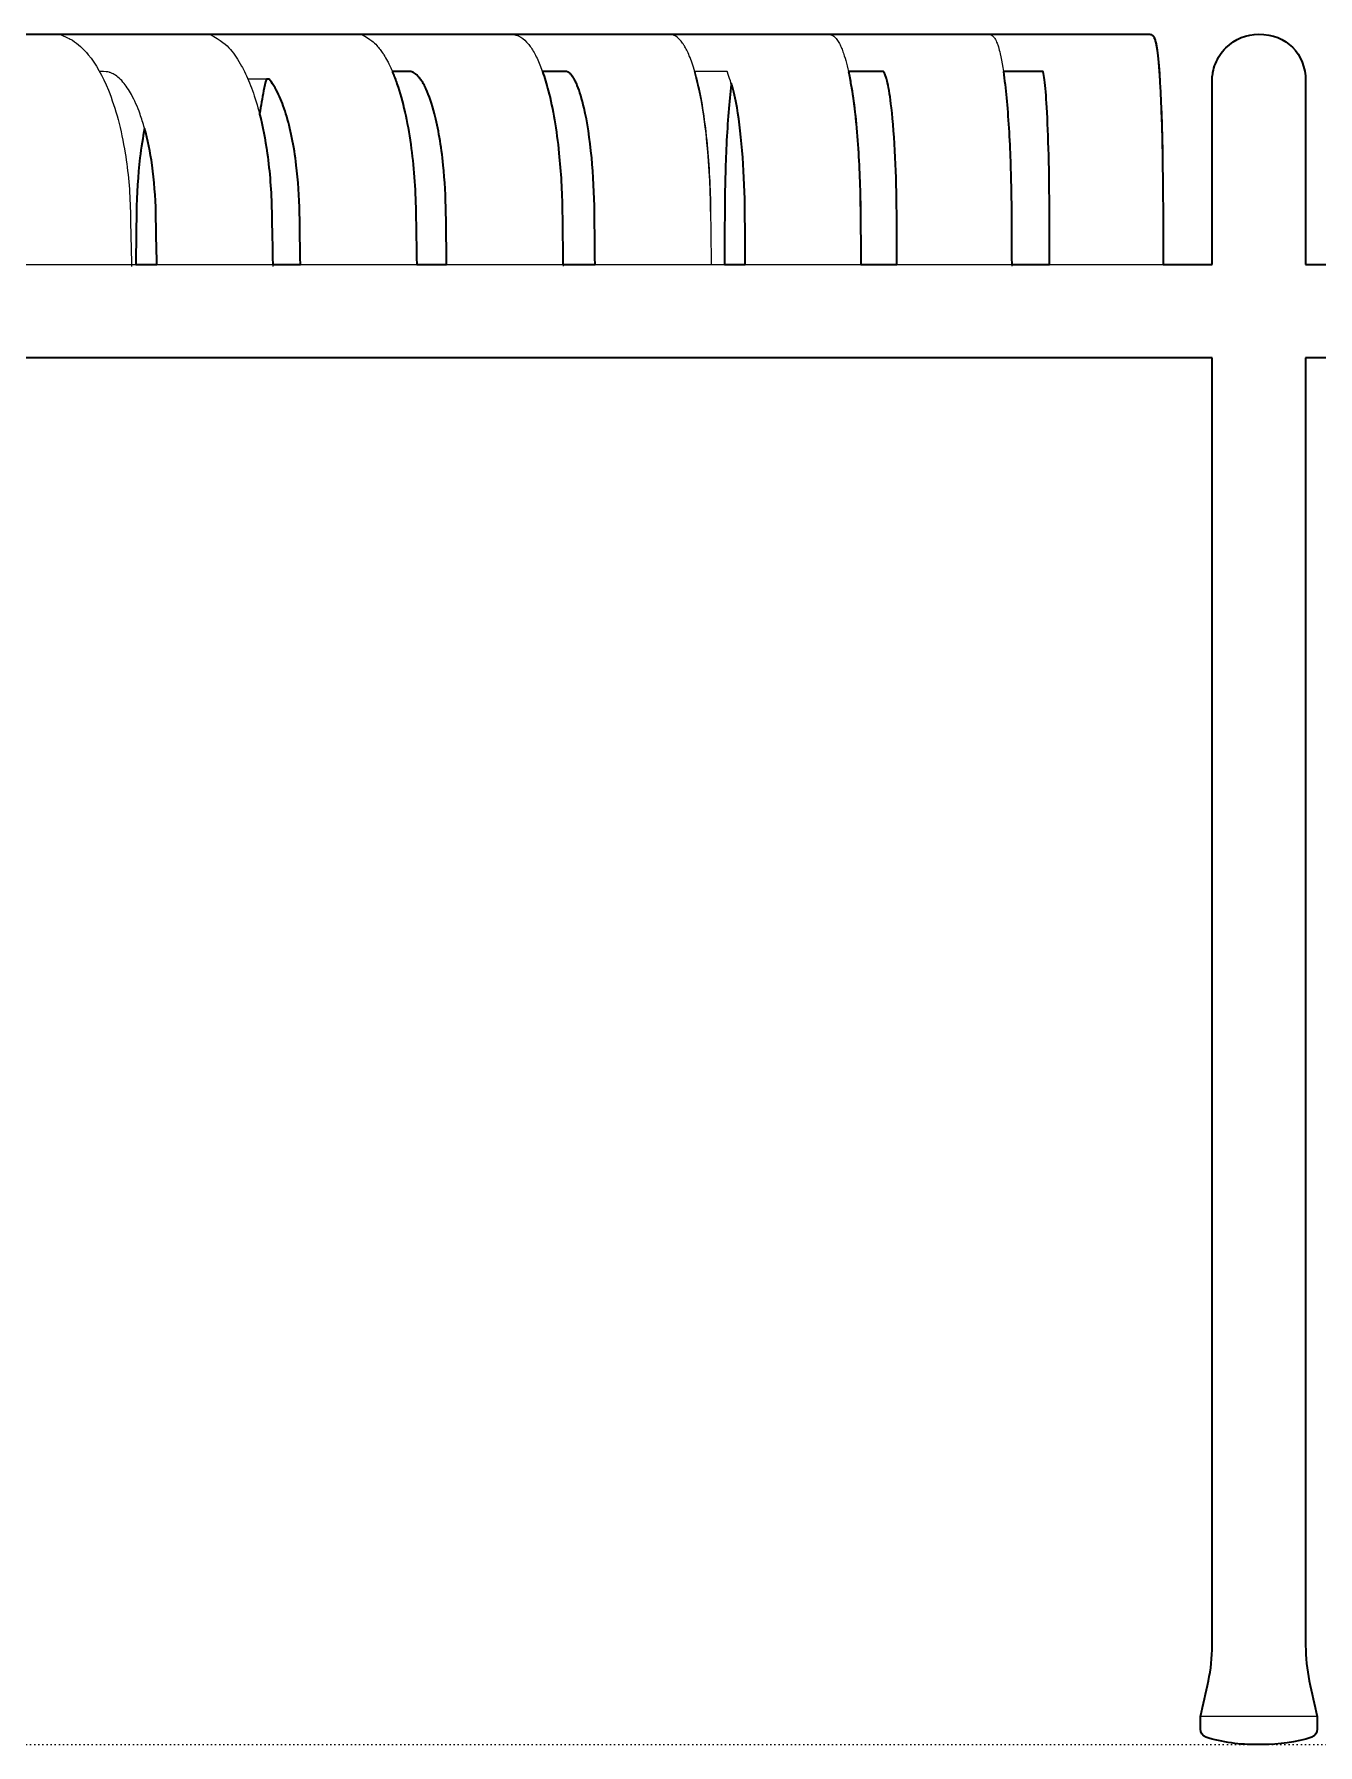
# Model space of a CAD drawing. Header units: millimetres. Extents: x -660 to 3082, y -1324 to 861.
# Drawn here: x 181.6 to 524.9, y -1230.7 to -773.1 of the extents above; entities that cross this region are included whole.
import ezdxf

# ---------------------------------------------------------------- set-up
doc = ezdxf.new("R2010")
doc.units = ezdxf.units.MM
doc.linetypes.add('Dots', pattern=[1, 0, -1])
doc.layers.add('Blocks', color=7, linetype='Continuous')
for name, color, linetype, lineweight, true_color in [('Blocks$Inner', 7, 'Continuous', 25, 0x007f00), ('Blocks$Outline', 7, 'Continuous', 35, 0xff3f3f), ('Groud', 7, 'Dots', 25, 0x243775)]:
    doc.layers.add(name, color=color, linetype=linetype, lineweight=lineweight, true_color=true_color)

# ---------------------------------------------------------------- blocks, each defined once
blk = doc.blocks.new('Palissade Park Bench w Middle Leg Front')
at = {"layer": 'Blocks$Inner'}
for p, q in [((904.17, 445.53), (898.55, 445.53)), ((941.9, 447.54), (937.16, 447.54)), ((1026.64, 447.54), (1018.03, 447.54))]:
    blk.add_line(p, q, dxfattribs=at)
for points in [[(846.19, 457.54), (837.66, 457.54), (829.13, 457.54), (820.61, 457.54)], [(860.23, 457.54), (855.55, 457.54), (850.87, 457.54), (846.19, 457.54)], [(848.24, 457.54), (850.74, 456.39), (851.16, 456.16), (851.58, 455.91)], [(851.58, 455.91), (853.07, 454.98), (854.5, 453.68), (855.83, 452.05)], [(886.37, 457.54), (877.65, 457.54), (868.94, 457.54), (860.23, 457.54)], [(900.69, 457.54), (895.92, 457.54), (891.14, 457.54), (886.37, 457.54)], [(888.29, 457.54), (891.46, 455.84), (892.7, 454.79), (893.87, 453.44)], [(893.87, 453.44), (894.92, 452.21), (895.92, 450.74), (896.85, 449.03)], [(927.32, 457.54), (918.45, 457.54), (909.57, 457.54), (900.69, 457.54)], [(941.9, 457.54), (937.04, 457.54), (932.18, 457.54), (927.32, 457.54)], [(928.89, 457.54), (931.47, 456.04), (932.25, 455.37), (932.99, 454.55)], [(932.99, 454.55), (933.3, 454.2), (933.6, 453.83), (933.9, 453.43)], [(933.9, 453.43), (934.16, 453.09), (934.42, 452.72), (934.67, 452.33)], [(968.94, 457.54), (959.93, 457.54), (950.91, 457.54), (941.9, 457.54)], [(983.72, 457.54), (978.79, 457.54), (973.87, 457.54), (968.94, 457.54)], [(969.49, 457.54), (970.71, 457.17), (970.86, 457.11), (971, 457.03)], [(971, 457.03), (971.73, 456.67), (972.43, 456.12), (973.07, 455.43)], [(973.07, 455.43), (973.26, 455.22), (973.44, 455.01), (973.63, 454.78)], [(973.63, 454.78), (973.91, 454.43), (974.18, 454.05), (974.45, 453.64)], [(974.45, 453.64), (974.73, 453.22), (975, 452.76), (975.26, 452.27)], [(1011.11, 457.54), (1001.98, 457.54), (992.85, 457.54), (983.72, 457.54)], [(1011.11, 457.54), (1016.09, 457.54), (1021.07, 457.54), (1026.05, 457.54)], [(1026.05, 457.54), (1035.27, 457.54), (1044.49, 457.54), (1053.71, 457.54)], [(1053.71, 457.54), (1058.73, 457.54), (1063.75, 457.54), (1068.77, 457.54)], [(1068.77, 457.54), (1078.06, 457.54), (1087.34, 457.54), (1096.62, 457.54)], [(1096.62, 457.54), (1101.67, 457.54), (1106.72, 457.54), (1111.77, 457.54)], [(1111.77, 457.54), (1121.09, 457.54), (1130.41, 457.54), (1139.73, 457.54)], [(1143.29, 410.1), (1143.22, 437.71), (1142.17, 456.54), (1140.73, 456.54)], [(1168.93, 457.54), (1176.25, 457.54), (1181.43, 452.36), (1181.43, 445.04)], [(855.83, 452.05), (857.85, 449.59), (859.65, 446.39), (861.21, 442.56)], [(896.85, 449.03), (897.12, 448.55), (897.38, 448.05), (897.63, 447.54)], [(934.67, 452.33), (934.74, 452.22), (934.81, 452.11), (934.88, 452)], [(934.88, 452), (935.2, 451.49), (935.51, 450.94), (935.82, 450.37)], [(935.82, 450.37), (936.31, 449.44), (936.79, 448.43), (937.24, 447.34)], [(975.26, 452.27), (975.53, 451.78), (975.79, 451.25), (976.05, 450.7)], [(976.05, 450.7), (977.1, 448.43), (978.04, 445.66), (978.88, 442.44)], [(861.39, 447.38), (861, 447.49), (860.61, 447.54), (858.85, 447.54)], [(861.71, 447.28), (861.6, 447.32), (861.49, 447.35), (861.39, 447.38)], [(862.07, 447.14), (861.95, 447.19), (861.83, 447.24), (861.71, 447.28)], [(862.45, 446.96), (862.32, 447.03), (862.19, 447.09), (862.07, 447.14)], [(865.11, 444.74), (864.22, 445.78), (863.33, 446.51), (862.45, 446.96)], [(867.39, 441.37), (866.66, 442.71), (865.89, 443.83), (865.11, 444.74)], [(897.63, 447.54), (898.38, 446.01), (899.08, 444.34), (899.73, 442.52)], [(937.24, 447.34), (937.64, 446.38), (938.03, 445.35), (938.4, 444.28)], [(938.4, 444.28), (939.96, 439.72), (941.21, 434.22), (942.08, 428.07)], [(983.72, 447.54), (981.59, 447.54), (979.46, 447.54), (977.33, 447.54)], [(1022.26, 410.1), (1022.1, 424.96), (1020.63, 438.5), (1017.97, 447.54)], [(1059.16, 447.54), (1063.01, 447.54), (1065.79, 447.54), (1068.57, 447.54)], [(1062.35, 410.1), (1062.24, 423.92), (1061.26, 436.71), (1059.48, 445.81)], [(1100.59, 447.54), (1104.13, 447.54), (1107.67, 447.54), (1111.21, 447.54)], [(861.21, 442.56), (863.17, 437.74), (864.69, 432.02), (865.7, 425.73)], [(869.68, 436.19), (868.98, 438.14), (868.21, 439.88), (867.39, 441.37)], [(899.73, 442.52), (900.43, 440.55), (901.07, 438.43), (901.65, 436.19)], [(978.88, 442.44), (980.12, 437.64), (981.09, 431.95), (981.73, 425.68)], [(870.86, 432.45), (870.49, 433.77), (870.1, 435.01), (869.68, 436.19)], [(901.65, 436.19), (902.47, 432.94), (903.16, 429.43), (903.69, 425.71)], [(865.7, 425.73), (866.51, 420.74), (866.98, 415.47), (867.09, 410.12)], [(903.69, 425.71), (904.39, 420.72), (904.8, 415.46), (904.9, 410.12)], [(942.08, 428.07), (942.88, 422.41), (943.34, 416.32), (943.44, 410.12)], [(981.73, 425.68), (982.24, 420.7), (982.53, 415.44), (982.61, 410.11)], [(867.09, 410.12), (867.19, 405.22), (867.3, 400.33), (867.4, 395.43)], [(868.72, 409.67), (868.66, 405.1), (868.6, 400.54), (868.54, 395.97)], [(874.16, 395.97), (874.07, 400.54), (873.99, 405.1), (873.9, 409.66)], [(904.9, 410.12), (905, 405.23), (905.09, 400.34), (905.18, 395.44)], [(912.57, 395.97), (912.49, 400.54), (912.42, 405.1), (912.35, 409.67)], [(943.44, 410.12), (943.52, 405.4), (943.6, 400.69), (943.67, 395.97)], [(951.68, 395.97), (951.62, 400.54), (951.56, 405.1), (951.49, 409.67)], [(982.61, 410.11), (982.67, 405.23), (982.74, 400.35), (982.81, 395.47)], [(991.38, 395.97), (991.33, 400.54), (991.28, 405.1), (991.23, 409.67)], [(1022.28, 410.11), (1022.33, 405.4), (1022.38, 400.69), (1022.44, 395.97)], [(1025.98, 395.97), (1026.01, 400.68), (1026.03, 405.39), (1026.06, 410.11)], [(1031.57, 395.97), (1031.53, 400.54), (1031.49, 405.11), (1031.46, 409.67)], [(1062.36, 410.11), (1062.4, 405.4), (1062.44, 400.68), (1062.48, 395.97)], [(1072.13, 395.97), (1072.1, 400.54), (1072.08, 405.11), (1072.05, 409.68)], [(1102.74, 410.11), (1102.76, 405.24), (1102.79, 400.38), (1102.82, 395.52)], [(1112.95, 395.97), (1112.94, 400.54), (1112.93, 405.11), (1112.92, 409.68)], [(1143.33, 395.97), (1143.32, 400.68), (1143.31, 405.39), (1143.29, 410.1)], [(1143.3, 410.1), (1143.31, 405.39), (1143.32, 400.68), (1143.33, 395.97)], [(1156.43, 395.95), (1156.43, 400.31), (1156.43, 404.67), (1156.43, 409.03)], [(1181.43, 409.03), (1181.43, 404.67), (1181.43, 400.31), (1181.43, 395.95)], [(506.58, 395.97), (646.37, 395.97), (1101.16, 395.97), (1156.43, 395.97)], [(1831.28, 395.97), (1691.48, 395.97), (1236.69, 395.97), (1181.43, 395.97)], [(1156.43, 26.51), (1156.43, 141.33), (1156.43, 256.16), (1156.43, 370.98)], [(1181.43, 370.98), (1181.43, 256.16), (1181.43, 141.33), (1181.43, 26.51)], [(1155.44, 17.03), (1156.09, 20.15), (1156.43, 23.33), (1156.43, 26.51)], [(1181.43, 26.51), (1181.43, 23.32), (1181.76, 20.14), (1182.42, 17.03)], [(1153.33, 7.52), (1154.1, 10.71), (1154.77, 13.87), (1155.44, 17.03)], [(1182.42, 17.03), (1183.09, 13.87), (1183.76, 10.71), (1184.53, 7.52)], [(1184.53, 7.52), (1184.31, 7.55), (1153.33, 7.52), (1153.33, 7.52)], [(1153.33, 7.52), (1153.33, 6.41), (1153.33, 5.29), (1153.33, 4.17)], [(1184.53, 4.17), (1184.53, 5.29), (1184.53, 6.41), (1184.53, 7.52)], [(1153.33, 4.17), (1153.32, 3.24), (1153.89, 2.34), (1154.74, 1.96)], [(1154.74, 1.96), (1159.22, 0.61), (1163.91, -0.04), (1168.59, 0)], [(1169.81, 0), (1174.31, 0), (1178.8, 0.67), (1183.11, 1.96)], [(1183.11, 1.96), (1183.96, 2.34), (1184.54, 3.24), (1184.53, 4.17)], [(1168.59, 0), (1168.92, 0), (1169.47, 0), (1169.75, 0)], [(1169.75, 0), (1169.75, 0), (1169.81, 0), (1169.81, 0)]]:
    blk.add_open_spline(points, degree=3, dxfattribs=at)
for points, knots in [([(1018.03, 447.54), (1017.58, 449.11), (1017.1, 450.52), (1016.59, 451.74), (1016.36, 452.29), (1016.13, 452.81), (1015.89, 453.28), (1015.69, 453.68), (1015.48, 454.05), (1015.28, 454.39), (1015.12, 454.66), (1014.95, 454.91), (1014.79, 455.14), (1014.53, 455.5), (1014.27, 455.82), (1014, 456.11), (1013.56, 456.56), (1013.09, 456.94), (1012.58, 457.18), (1012.11, 457.41), (1011.62, 457.54), (1011.11, 457.54)], [0, 0, 0, 0, 1, 1, 1, 2, 2, 2, 3, 3, 3, 4, 4, 4, 5, 5, 5, 6, 6, 6, 7, 7, 7, 7]), ([(1053.71, 457.54), (1054.06, 457.54), (1054.4, 457.45), (1054.72, 457.3), (1055.06, 457.13), (1055.36, 456.9), (1055.64, 456.62), (1055.91, 456.33), (1056.17, 455.99), (1056.41, 455.61), (1056.64, 455.25), (1056.85, 454.85), (1057.06, 454.4), (1057.23, 454.03), (1057.4, 453.62), (1057.56, 453.19), (1057.73, 452.75), (1057.89, 452.28), (1058.05, 451.77), (1058.57, 450.13), (1059.06, 448.16), (1059.5, 445.88)], [1, 1, 1, 1, 2, 2, 2, 3, 3, 3, 4, 4, 4, 5, 5, 5, 6, 6, 6, 7, 7, 7, 8, 8, 8, 8]), ([(1096.62, 457.54), (1096.87, 457.54), (1097.1, 457.48), (1097.31, 457.38), (1097.53, 457.27), (1097.71, 457.13), (1097.87, 456.97), (1098.1, 456.74), (1098.29, 456.45), (1098.46, 456.15), (1098.53, 456.02), (1098.6, 455.88), (1098.66, 455.74), (1098.75, 455.55), (1098.83, 455.35), (1098.92, 455.13), (1099.03, 454.83), (1099.14, 454.5), (1099.25, 454.14), (1099.42, 453.59), (1099.58, 452.97), (1099.74, 452.28), (1100.22, 450.16), (1100.65, 447.4), (1101.04, 444.07), (1101.57, 439.56), (1101.99, 434.09), (1102.28, 427.98), (1102.55, 422.35), (1102.7, 416.29), (1102.74, 410.11)], [1, 1, 1, 1, 2, 2, 2, 3, 3, 3, 4, 4, 4, 5, 5, 5, 6, 6, 6, 7, 7, 7, 8, 8, 8, 9, 9, 9, 10, 10, 10, 11, 11, 11, 11]), ([(1139.73, 457.54), (1139.92, 457.54), (1140.08, 457.49), (1140.23, 457.42), (1140.38, 457.35), (1140.49, 457.26), (1140.58, 457.18), (1140.66, 457.09), (1140.73, 457.01), (1140.78, 456.92), (1140.83, 456.84), (1140.88, 456.75), (1140.92, 456.66), (1140.99, 456.51), (1141.05, 456.36), (1141.11, 456.18), (1141.19, 455.91), (1141.27, 455.61), (1141.34, 455.26), (1141.51, 454.41), (1141.67, 453.31), (1141.83, 451.9), (1142.1, 449.47), (1142.34, 446.2), (1142.55, 442.24), (1143, 433.62), (1143.26, 422.16), (1143.3, 410.1)], [1, 1, 1, 1, 2, 2, 2, 3, 3, 3, 4, 4, 4, 5, 5, 5, 6, 6, 6, 7, 7, 7, 8, 8, 8, 9, 9, 9, 10, 10, 10, 10]), ([(1156.43, 445.04), (1156.43, 445.08), (1156.43, 445.18), (1156.43, 445.22), (1156.43, 445.29), (1156.43, 445.35), (1156.43, 445.41), (1156.44, 445.53), (1156.44, 445.66), (1156.45, 445.78), (1156.46, 446.04), (1156.49, 446.29), (1156.52, 446.54), (1156.55, 446.8), (1156.59, 447.06), (1156.64, 447.31), (1156.78, 448.11), (1157.01, 448.89), (1157.3, 449.64), (1157.93, 451.23), (1158.88, 452.67), (1160.09, 453.88), (1162.53, 456.32), (1165.66, 457.54), (1168.93, 457.54)], [3, 3, 3, 3, 4, 4, 4, 5, 5, 5, 6, 6, 6, 7, 7, 7, 8, 8, 8, 9, 9, 9, 10, 10, 10, 11, 11, 11, 11]), ([(901.65, 436.19), (901.97, 438.39), (902.34, 440.46), (902.74, 442.39), (902.97, 443.49), (903.21, 444.54), (903.46, 445.53)], [0, 0, 0, 0, 1, 1, 1, 2, 2, 2, 2]), ([(912.35, 409.67), (912.28, 414.07), (911.98, 418.4), (911.48, 422.51), (910.85, 427.66), (909.9, 432.34), (908.7, 436.23), (908.09, 438.19), (907.43, 439.93), (906.72, 441.43), (905.91, 443.15), (905.04, 444.53), (904.17, 445.53)], [1, 1, 1, 1, 2, 2, 2, 3, 3, 3, 4, 4, 4, 5, 5, 5, 5]), ([(951.49, 409.67), (951.43, 414.07), (951.19, 418.42), (950.77, 422.53), (950.24, 427.69), (949.44, 432.38), (948.43, 436.28), (947.76, 438.89), (946.99, 441.12), (946.18, 442.88), (945.98, 443.31), (945.78, 443.72), (945.57, 444.09), (945.37, 444.46), (945.17, 444.8), (944.97, 445.11), (944.77, 445.41), (944.57, 445.68), (944.38, 445.92), (944.26, 446.08), (944.13, 446.22), (944.01, 446.36), (943.58, 446.82), (943.17, 447.12), (942.8, 447.31), (942.65, 447.38), (942.5, 447.44), (942.36, 447.48), (942.2, 447.52), (942.05, 447.54), (941.9, 447.54)], [1, 1, 1, 1, 2, 2, 2, 3, 3, 3, 4, 4, 4, 5, 5, 5, 6, 6, 6, 7, 7, 7, 8, 8, 8, 9, 9, 9, 10, 10, 10, 11, 11, 11, 11]), ([(991.23, 409.67), (991.18, 414.8), (990.92, 419.84), (990.48, 424.51), (989.99, 429.56), (989.3, 434.09), (988.45, 437.78), (987.89, 440.2), (987.27, 442.25), (986.61, 443.82), (986.43, 444.25), (986.26, 444.63), (986.08, 444.99), (985.93, 445.28), (985.78, 445.55), (985.64, 445.79), (985.52, 445.98), (985.41, 446.15), (985.3, 446.31), (985.13, 446.54), (984.97, 446.74), (984.81, 446.91), (984.56, 447.17), (984.33, 447.34), (984.14, 447.43), (984.06, 447.47), (983.99, 447.49), (983.93, 447.51), (983.85, 447.53), (983.79, 447.54), (983.72, 447.54)], [1, 1, 1, 1, 2, 2, 2, 3, 3, 3, 4, 4, 4, 5, 5, 5, 6, 6, 6, 7, 7, 7, 8, 8, 8, 9, 9, 9, 10, 10, 10, 11, 11, 11, 11]), ([(1018.03, 447.54), (1018.34, 446.49), (1018.62, 445.37), (1018.9, 444.18), (1019.95, 439.64), (1020.78, 434.15), (1021.37, 428.03), (1021.9, 422.38), (1022.21, 416.3), (1022.28, 410.11)], [0, 0, 0, 0, 0.999994, 0.999994, 0.999994, 1.999997, 1.999997, 1.999997, 3, 3, 3, 3]), ([(1026.06, 410.11), (1026.09, 416.29), (1026.25, 422.35), (1026.52, 427.98), (1026.81, 434.09), (1027.23, 439.56), (1027.76, 444.07), (1027.77, 444.19), (1027.78, 444.31), (1027.8, 444.43)], [1, 1, 1, 1, 2, 2, 2, 3, 3, 3, 4, 4, 4, 4]), ([(1031.46, 409.67), (1031.41, 414.81), (1031.22, 419.85), (1030.89, 424.53), (1030.52, 429.59), (1030, 434.13), (1029.36, 437.83), (1028.93, 440.31), (1028.44, 442.4), (1027.94, 444), (1027.89, 444.14), (1027.84, 444.29), (1026.71, 447.63)], [1, 1, 1, 1, 2, 2, 2, 3, 3, 3, 4, 4, 4, 5, 5, 5, 5]), ([(1059.5, 445.88), (1059.61, 445.31), (1059.72, 444.73), (1059.82, 444.12), (1060.61, 439.6), (1061.24, 434.12), (1061.67, 428), (1062.08, 422.37), (1062.31, 416.3), (1062.36, 410.11)], [8, 8, 8, 8, 9, 9, 9, 10, 10, 10, 11, 11, 11, 11]), ([(1072.05, 409.68), (1072.03, 414.82), (1071.9, 419.87), (1071.67, 424.56), (1071.43, 429.63), (1071.08, 434.17), (1070.65, 437.89), (1070.33, 440.63), (1069.97, 442.9), (1069.59, 444.57), (1069.47, 445.11), (1069.34, 445.59), (1069.22, 446), (1069.14, 446.26), (1069.06, 446.5), (1068.98, 446.71), (1068.92, 446.86), (1068.87, 446.99), (1068.81, 447.1), (1068.78, 447.19), (1068.74, 447.26), (1068.7, 447.33), (1068.61, 447.49), (1068.54, 447.58), (1068.51, 447.61)], [1, 1, 1, 1, 2, 2, 2, 3, 3, 3, 4, 4, 4, 5, 5, 5, 6, 6, 6, 7, 7, 7, 8, 8, 8, 9, 9, 9, 9]), ([(1112.92, 409.68), (1112.89, 420.5), (1112.63, 430.69), (1112.21, 437.95), (1112.03, 441.06), (1111.82, 443.57), (1111.6, 445.31), (1111.48, 446.23), (1111.36, 446.95), (1111.25, 447.4), (1111.22, 447.51), (1111.19, 447.61), (1111.17, 447.69), (1111.15, 447.74), (1111.14, 447.79), (1111.12, 447.82), (1111.11, 447.85), (1111.1, 447.87), (1111.1, 447.87)], [1, 1, 1, 1, 2, 2, 2, 3, 3, 3, 4, 4, 4, 5, 5, 5, 6, 6, 6, 7, 7, 7, 7]), ([(1156.43, 409.03), (1156.43, 418.94), (1156.43, 428.25), (1156.43, 435.28), (1156.43, 441.78), (1156.43, 445.04), (1156.43, 445.04)], [1, 1, 1, 1, 2, 2, 2, 3, 3, 3, 3]), ([(1181.43, 445.04), (1181.43, 445.04), (1181.43, 441.78), (1181.43, 435.28), (1181.43, 428.25), (1181.43, 418.94), (1181.43, 409.03)], [12, 12, 12, 12, 13, 13, 13, 14, 14, 14, 14]), ([(870.89, 432.34), (870.41, 429.92), (870, 427.28), (869.66, 424.49), (869.11, 419.82), (868.79, 414.79), (868.72, 409.67)], [3, 3, 3, 3, 3.999989, 3.999989, 3.999989, 5, 5, 5, 5]), ([(873.9, 409.66), (873.82, 414.06), (873.48, 418.39), (872.9, 422.49), (872.4, 426.03), (871.72, 429.35), (870.89, 432.34)], [1, 1, 1, 1, 2, 2, 2, 3, 3, 3, 3]), ([(1156.44, 370.97), (1020.18, 370.97), (892.19, 370.97), (779.62, 370.97), (670.78, 370.97), (577.24, 370.97), (507.71, 370.97)], [0, 0, 0, 0, 1, 1, 1, 2, 2, 2, 2]), ([(1181.41, 370.97), (1317.68, 370.97), (1445.67, 370.97), (1558.23, 370.97), (1667.08, 370.97), (1760.62, 370.97), (1830.14, 370.97)], [0, 0, 0, 0, 1, 1, 1, 2, 2, 2, 2])]:
    blk.add_open_spline(points, degree=3, knots=knots, dxfattribs=at)
at = {"layer": 'Blocks$Outline'}
blk.add_lwpolyline([(1111.21, 447.54), (1100.59, 447.54)], dxfattribs=at)
for points, knots in [([(806.98, 457.54), (811.52, 457.54), (816.07, 457.54), (820.61, 457.54), (829.13, 457.54), (837.66, 457.54), (846.19, 457.54), (846.87, 457.54), (851.55, 457.54), (856.23, 457.54), (860.23, 457.54), (868.94, 457.54), (877.65, 457.54), (886.37, 457.54), (887.01, 457.54), (891.78, 457.54), (896.56, 457.54), (900.69, 457.54), (909.57, 457.54), (918.45, 457.54), (927.32, 457.54), (927.85, 457.54), (932.7, 457.54), (937.56, 457.54), (941.9, 457.54), (950.91, 457.54), (959.93, 457.54), (968.94, 457.54), (969.13, 457.54), (974.05, 457.54), (978.98, 457.54), (983.72, 457.54), (992.85, 457.54), (1001.98, 457.54), (1011.11, 457.54)], [-16.993276, -16.993276, -16.993276, -16.993276, -16, -16, -16, -15, -15, -15, -14.853568, -14, -14, -14, -13, -13, -13, -12.865694, -12, -12, -12, -11, -11, -11, -10.892263, -10, -10, -10, -9, -9, -9, -8.962705, -8, -8, -8, -7, -7, -7, -7]), ([(1011.11, 457.54), (1016.09, 457.54), (1021.07, 457.54), (1026.05, 457.54), (1035.27, 457.54), (1044.49, 457.54), (1053.71, 457.54), (1053.72, 457.54), (1053.73, 457.54), (1053.74, 457.54)], [-1, -1, -1, -1, 0.000001, 0.000001, 0.000001, 1.000002, 1.000002, 1.000002, 1.03125, 1.03125, 1.03125, 1.03125]), ([(1053.74, 457.54), (1058.75, 457.54), (1063.76, 457.54), (1068.77, 457.54), (1078.06, 457.54), (1087.34, 457.54), (1096.62, 457.54)], [-0.997781, -0.997781, -0.997781, -0.997781, 0, 0, 0, 1, 1, 1, 1]), ([(1096.62, 457.54), (1101.67, 457.54), (1106.72, 457.54), (1111.77, 457.54), (1121.09, 457.54), (1130.41, 457.54), (1139.73, 457.54), (1139.92, 457.54), (1140.08, 457.49), (1140.23, 457.42), (1140.38, 457.35), (1140.49, 457.26), (1140.58, 457.18), (1140.66, 457.09), (1140.73, 457.01), (1140.78, 456.92), (1140.83, 456.84), (1140.88, 456.75), (1140.92, 456.66), (1140.99, 456.51), (1141.05, 456.36), (1141.11, 456.18), (1141.15, 456.06), (1141.18, 455.92), (1141.22, 455.77)], [-1, -1, -1, -1, 0, 0, 0, 1, 1, 1, 2, 2, 2, 3, 3, 3, 4, 4, 4, 5, 5, 5, 6, 6, 6, 6.478547, 6.478547, 6.478547, 6.478547]), ([(1156.43, 395.97), (1156.43, 400.32), (1156.43, 404.67), (1156.43, 409.03), (1156.43, 418.94), (1156.43, 428.25), (1156.43, 435.28), (1156.43, 441.78), (1156.43, 445.04), (1156.43, 445.04), (1156.43, 445.08), (1156.43, 445.18), (1156.43, 445.22), (1156.43, 445.29), (1156.43, 445.35), (1156.43, 445.41), (1156.44, 445.53), (1156.44, 445.66), (1156.45, 445.78), (1156.46, 446.04), (1156.49, 446.29), (1156.52, 446.54), (1156.55, 446.8), (1156.59, 447.06), (1156.64, 447.31), (1156.78, 448.11), (1157.01, 448.89), (1157.3, 449.64), (1157.93, 451.23), (1158.88, 452.67), (1160.09, 453.88), (1162.53, 456.32), (1165.66, 457.54), (1168.93, 457.54), (1176.25, 457.54), (1181.43, 452.36), (1181.43, 445.04), (1181.43, 445.04), (1181.43, 441.78), (1181.43, 435.28), (1181.43, 428.25), (1181.43, 418.94), (1181.43, 409.03), (1181.43, 404.67), (1181.43, 400.32), (1181.43, 395.97)], [0.001648, 0.001648, 0.001648, 0.001648, 1, 1, 1, 2, 2, 2, 3, 3, 3, 4, 4, 4, 5, 5, 5, 6, 6, 6, 7, 7, 7, 8, 8, 8, 9, 9, 9, 10, 10, 10, 11, 11, 11, 12, 12, 12, 13, 13, 13, 14, 14, 14, 14.998259, 14.998259, 14.998259, 14.998259]), ([(903.46, 445.53), (903.21, 444.54), (902.97, 443.49), (902.74, 442.39), (902.34, 440.46), (901.97, 438.39), (901.65, 436.19)], [-2, -2, -2, -2, -1, -1, -1, 0, 0, 0, 0]), ([(912.57, 395.97), (912.49, 400.54), (912.42, 405.1), (912.35, 409.67), (912.28, 414.07), (911.98, 418.4), (911.48, 422.51), (910.85, 427.66), (909.9, 432.34), (908.7, 436.23), (908.09, 438.19), (907.43, 439.93), (906.72, 441.43), (905.91, 443.15), (905.04, 444.53), (904.17, 445.53), (903.93, 445.53), (903.69, 445.53), (903.46, 445.53)], [0, 0, 0, 0, 1, 1, 1, 2, 2, 2, 3, 3, 3, 4, 4, 4, 5, 5, 5, 5.707207, 5.707207, 5.707207, 5.707207]), ([(951.68, 395.97), (951.62, 400.54), (951.56, 405.1), (951.49, 409.67), (951.43, 414.07), (951.19, 418.42), (950.77, 422.53), (950.24, 427.69), (949.44, 432.38), (948.43, 436.28), (947.76, 438.89), (946.99, 441.12), (946.18, 442.88), (945.98, 443.31), (945.78, 443.72), (945.57, 444.09), (945.37, 444.46), (945.17, 444.8), (944.97, 445.11), (944.77, 445.41), (944.57, 445.68), (944.38, 445.92), (944.26, 446.08), (944.13, 446.22), (944.01, 446.36), (943.58, 446.82), (943.17, 447.12), (942.8, 447.31), (942.65, 447.38), (942.5, 447.44), (942.36, 447.48), (942.2, 447.52), (942.05, 447.54), (941.9, 447.54), (940.32, 447.54), (938.74, 447.54), (937.16, 447.54)], [0, 0, 0, 0, 1, 1, 1, 2, 2, 2, 3, 3, 3, 4, 4, 4, 5, 5, 5, 6, 6, 6, 7, 7, 7, 8, 8, 8, 9, 9, 9, 10, 10, 10, 11, 11, 11, 15.737502, 15.737502, 15.737502, 15.737502]), ([(937.16, 447.54), (937.19, 447.47), (937.21, 447.4), (937.24, 447.34), (937.64, 446.38), (938.03, 445.35), (938.4, 444.28), (939.96, 439.72), (941.21, 434.22), (942.08, 428.07), (942.88, 422.41), (943.34, 416.32), (943.44, 410.12), (943.52, 405.4), (943.6, 400.69), (943.67, 395.97)], [5.938781, 5.938781, 5.938781, 5.938781, 6, 6, 6, 7, 7, 7, 8, 8, 8, 9, 9, 9, 10, 10, 10, 10]), ([(991.38, 395.97), (991.33, 400.54), (991.28, 405.1), (991.23, 409.67), (991.18, 414.8), (990.92, 419.84), (990.48, 424.51), (989.99, 429.56), (989.3, 434.09), (988.45, 437.78), (987.89, 440.2), (987.27, 442.25), (986.61, 443.82), (986.43, 444.25), (986.26, 444.63), (986.08, 444.99), (985.93, 445.28), (985.78, 445.55), (985.64, 445.79), (985.52, 445.98), (985.41, 446.15), (985.3, 446.31), (985.13, 446.54), (984.97, 446.74), (984.81, 446.91), (984.56, 447.17), (984.33, 447.34), (984.14, 447.43), (984.06, 447.47), (983.99, 447.49), (983.93, 447.51), (983.85, 447.53), (983.79, 447.54), (983.72, 447.54), (981.59, 447.54), (979.46, 447.54), (977.33, 447.54)], [0, 0, 0, 0, 1, 1, 1, 2, 2, 2, 3, 3, 3, 4, 4, 4, 5, 5, 5, 6, 6, 6, 7, 7, 7, 8, 8, 8, 9, 9, 9, 10, 10, 10, 11, 11, 11, 12, 12, 12, 12]), ([(977.33, 447.54), (977.88, 445.99), (978.4, 444.29), (978.88, 442.44), (980.12, 437.64), (981.09, 431.95), (981.73, 425.68), (982.24, 420.7), (982.53, 415.44), (982.61, 410.11), (982.67, 405.4), (982.73, 400.69), (982.8, 395.97)], [6.425052, 6.425052, 6.425052, 6.425052, 7, 7, 7, 8, 8, 8, 9, 9, 9, 9.966019, 9.966019, 9.966019, 9.966019]), ([(1027.8, 444.42), (1027.78, 444.31), (1027.77, 444.19), (1027.76, 444.07), (1027.23, 439.56), (1026.81, 434.09), (1026.52, 427.98), (1026.25, 422.35), (1026.09, 416.29), (1026.06, 410.11), (1026.03, 405.39), (1026.01, 400.68), (1025.98, 395.97)], [-3.990456, -3.990456, -3.990456, -3.990456, -3, -3, -3, -2, -2, -2, -1, -1, -1, 0, 0, 0, 0]), ([(1031.57, 395.97), (1031.53, 400.54), (1031.49, 405.11), (1031.46, 409.67), (1031.41, 414.81), (1031.22, 419.85), (1030.89, 424.53), (1030.52, 429.59), (1030, 434.13), (1029.36, 437.83), (1028.93, 440.31), (1028.44, 442.4), (1027.94, 444), (1027.92, 444.06), (1027.9, 444.12), (1027.8, 444.42)], [0, 0, 0, 0, 1, 1, 1, 2, 2, 2, 3, 3, 3, 4, 4, 4, 4.422485, 4.422485, 4.422485, 4.422485]), ([(1059.16, 447.54), (1059.27, 447), (1059.39, 446.45), (1059.5, 445.88), (1059.61, 445.31), (1059.72, 444.73), (1059.82, 444.12), (1060.61, 439.6), (1061.24, 434.12), (1061.67, 428), (1062.08, 422.37), (1062.31, 416.3), (1062.36, 410.11), (1062.4, 405.4), (1062.44, 400.68), (1062.48, 395.97)], [7.749297, 7.749297, 7.749297, 7.749297, 8, 8, 8, 9, 9, 9, 10, 10, 10, 11, 11, 11, 12, 12, 12, 12]), ([(1072.13, 395.97), (1072.1, 400.54), (1072.08, 405.11), (1072.05, 409.68), (1072.03, 414.82), (1071.9, 419.87), (1071.67, 424.56), (1071.43, 429.63), (1071.08, 434.17), (1070.65, 437.89), (1070.33, 440.63), (1069.97, 442.9), (1069.59, 444.57), (1069.47, 445.11), (1069.34, 445.59), (1069.22, 446), (1069.14, 446.26), (1069.06, 446.5), (1068.98, 446.71), (1068.92, 446.86), (1068.87, 446.99), (1068.81, 447.1), (1068.78, 447.19), (1068.74, 447.26), (1068.7, 447.33), (1068.65, 447.42), (1068.61, 447.49), (1068.57, 447.54), (1068.57, 447.54)], [0, 0, 0, 0, 1, 1, 1, 2, 2, 2, 3, 3, 3, 4, 4, 4, 5, 5, 5, 6, 6, 6, 7, 7, 7, 8, 8, 8, 8.568296, 8.568778, 8.568778, 8.568778, 8.568778]), ([(1100.59, 447.54), (1100.75, 446.46), (1100.9, 445.3), (1101.04, 444.07), (1101.57, 439.56), (1101.99, 434.09), (1102.28, 427.98), (1102.55, 422.35), (1102.7, 416.29), (1102.74, 410.11), (1102.76, 405.39), (1102.79, 400.68), (1102.81, 395.97)], [8.629064, 8.629064, 8.629064, 8.629064, 9, 9, 9, 10, 10, 10, 11, 11, 11, 11.96896, 11.96896, 11.96896, 11.96896]), ([(1112.95, 395.97), (1112.94, 400.54), (1112.93, 405.11), (1112.92, 409.68), (1112.89, 420.5), (1112.63, 430.69), (1112.21, 437.95), (1112.03, 441.06), (1111.82, 443.57), (1111.6, 445.31), (1111.48, 446.23), (1111.36, 446.95), (1111.25, 447.4), (1111.24, 447.45), (1111.22, 447.49), (1111.21, 447.54), (1111.21, 447.54)], [0, 0, 0, 0, 1, 1, 1, 2, 2, 2, 3, 3, 3, 4, 4, 4, 4.430073, 4.430138, 4.430138, 4.430138, 4.430138]), ([(901.65, 436.19), (902.47, 432.94), (903.16, 429.43), (903.69, 425.71), (904.39, 420.72), (904.8, 415.46), (904.9, 410.12), (904.99, 405.4), (905.08, 400.69), (905.17, 395.97)], [5, 5, 5, 5, 6, 6, 6, 7, 7, 7, 7.964047, 7.964047, 7.964047, 7.964047]), ([(874.16, 395.97), (874.07, 400.54), (873.99, 405.1), (873.9, 409.66), (873.82, 414.06), (873.48, 418.39), (872.9, 422.49), (872.4, 426.03), (871.72, 429.35), (870.89, 432.34), (870.41, 429.92), (870, 427.28), (869.66, 424.49), (869.11, 419.82), (868.79, 414.79), (868.72, 409.67), (868.66, 405.1), (868.6, 400.54), (868.54, 395.97)], [0, 0, 0, 0, 1, 1, 1, 2, 2, 2, 3, 3, 3, 3.999989, 3.999989, 3.999989, 5, 5, 5, 6, 6, 6, 6]), ([(1143.27, 414.59), (1143.28, 413.11), (1143.29, 411.61), (1143.3, 410.1), (1143.31, 405.39), (1143.32, 400.68), (1143.33, 395.97)], [9.875, 9.875, 9.875, 9.875, 10, 10, 10, 11, 11, 11, 11]), ([(1156.43, 370.97), (1020.17, 370.97), (892.18, 370.97), (779.62, 370.97), (670.78, 370.97), (577.24, 370.97), (507.71, 370.97)], [0.00003, 0.00003, 0.00003, 0.00003, 1, 1, 1, 2, 2, 2, 2]), ([(1153.33, 7.52), (1154.1, 10.71), (1154.77, 13.87), (1155.44, 17.03), (1156.09, 20.15), (1156.43, 23.33), (1156.43, 26.51), (1156.43, 141.33), (1156.43, 256.15), (1156.43, 370.97)], [0, 0, 0, 0, 1, 1, 1, 2, 2, 2, 2.999964, 2.999964, 2.999964, 2.999964]), ([(1830.14, 370.97), (1760.62, 370.97), (1667.08, 370.97), (1558.23, 370.97), (1445.67, 370.97), (1317.69, 370.97), (1181.43, 370.97)], [-2, -2, -2, -2, -1, -1, -1, -0.00003, -0.00003, -0.00003, -0.00003]), ([(1181.43, 370.97), (1181.43, 256.15), (1181.43, 141.33), (1181.43, 26.51), (1181.43, 23.32), (1181.76, 20.14), (1182.42, 17.03), (1183.09, 13.87), (1183.76, 10.71), (1184.53, 7.52)], [0.000036, 0.000036, 0.000036, 0.000036, 1, 1, 1, 2, 2, 2, 3, 3, 3, 3]), ([(1184.53, 7.52), (1184.53, 6.41), (1184.53, 5.29), (1184.53, 4.17), (1184.54, 3.24), (1183.96, 2.34), (1183.11, 1.96), (1178.8, 0.67), (1174.31, 0), (1169.81, 0), (1169.81, 0), (1169.75, 0), (1169.75, 0), (1169.47, 0), (1168.92, 0), (1168.59, 0), (1163.91, -0.04), (1159.22, 0.61), (1154.74, 1.96), (1153.89, 2.34), (1153.32, 3.24), (1153.33, 4.17), (1153.33, 5.29), (1153.33, 6.41), (1153.33, 7.52)], [-12, -12, -12, -12, -10.999794, -10.999794, -10.999794, -9.999588, -9.999588, -9.999588, -8.999383, -8.999383, -8.999383, -7.999177, -7.999177, -7.999177, -6.998971, -6.998971, -6.998971, -5.998765, -5.998765, -5.998765, -4.99856, -4.99856, -4.99856, -3.998354, -3.998354, -3.998354, -3.998354])]:
    blk.add_open_spline(points, degree=3, knots=knots, dxfattribs=at)
for points in [[(1141.22, 455.77), (1142.33, 452.23), (1143.12, 436.6), (1143.27, 414.59)], [(1068.57, 447.54), (1065.79, 447.54), (1063.01, 447.54), (1059.16, 447.54)], [(868.54, 395.97), (870.41, 395.97), (872.29, 395.97), (874.16, 395.97)], [(905.17, 395.97), (907.64, 395.97), (910.11, 395.97), (912.57, 395.97)], [(943.67, 395.97), (946.35, 395.97), (949.02, 395.97), (951.68, 395.97)], [(982.8, 395.97), (985.68, 395.97), (988.54, 395.97), (991.38, 395.97)], [(1025.98, 395.97), (1027.86, 395.97), (1029.72, 395.97), (1031.57, 395.97)], [(1062.48, 395.97), (1065.76, 395.97), (1068.98, 395.97), (1072.13, 395.97)], [(1102.81, 395.97), (1106.33, 395.97), (1109.71, 395.97), (1112.95, 395.97)], [(1143.33, 395.97), (1148.89, 395.97), (1153.3, 395.97), (1156.43, 395.97)], [(1181.43, 395.97), (1184.55, 395.97), (1188.96, 395.97), (1194.52, 395.97)]]:
    blk.add_open_spline(points, degree=3, dxfattribs=at)

msp = doc.modelspace()

# ---------------------------------------------------------------- linework, layer by layer
at = {"layer": 'Groud'}
msp.add_lwpolyline([(-659.78, -1230.61), (1701.56, -1230.61)], dxfattribs=at)

# ---------------------------------------------------------------- block references
at = {"layer": 'Blocks'}
msp.add_blockref('Palissade Park Bench w Middle Leg Front', (-659.78, -1230.61), dxfattribs=at)

doc.saveas('drawing.dxf')
